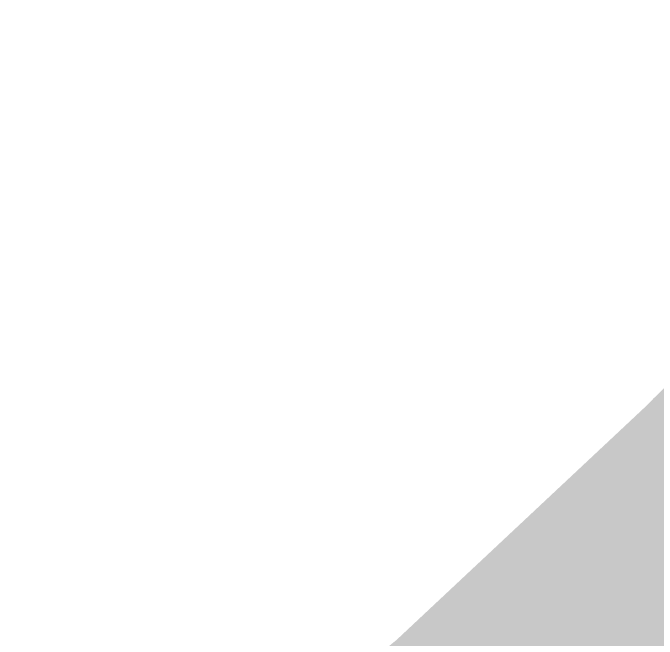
# Model space of a CAD drawing. Header units: inches. Extents: x 0.2 to 39.7, y 0.3 to 24.9.
# Drawn here: x 3.3417 to 3.4886, y 8.2572 to 8.4001 of the extents above; entities that cross this region are included whole.
import ezdxf

# ---------------------------------------------------------------- set-up
doc = ezdxf.new("R2010")
doc.units = ezdxf.units.IN
for name, color, linetype in [('Bottom Layer', 76, 'Continuous'), ('Bottom Layer 1', 5, 'Continuous'), ('Top Layer', 16, 'Continuous'), ('Top Layer 1', 1, 'Continuous')]:
    doc.layers.add(name, color=color, linetype=linetype)

msp = doc.modelspace()

# ---------------------------------------------------------------- hatches: boundary and pattern name
at = {"layer": 'Bottom Layer'}
h = msp.add_hatch(color=76, dxfattribs=at)
edge = h.paths.add_edge_path()
edge.add_arc((3.7, 8.1), 0.3, 0, 360)
at = {"layer": 'Bottom Layer 1'}
h = msp.add_hatch(color=5, dxfattribs=at)
edge = h.paths.add_edge_path()
edge.add_arc((3.7, 8.1), 0.3, 0, 360)
at = {"layer": 'Top Layer'}
h = msp.add_hatch(color=16, dxfattribs=at)
edge = h.paths.add_edge_path()
edge.add_arc((3.7, 8.1), 0.3, 0, 360)
at = {"layer": 'Top Layer 1'}
h = msp.add_hatch(color=1, dxfattribs=at)
edge = h.paths.add_edge_path()
edge.add_arc((3.7, 8.1), 0.3, 0, 360)
msp.add_hatch(color=1, dxfattribs=at).paths.add_polyline_path([(3.22658, 8.1625), (3.2498, 8.16397), (3.27362, 8.1684), (3.29804, 8.17577), (3.32306, 8.1861), (3.34868, 8.19937), (3.37489, 8.2156), (3.40171, 8.23477), (3.42913, 8.2569), (3.48576, 8.31), (3.48576, 7.89), (3.45714, 7.91802), (3.40171, 7.96522), (3.37489, 7.9844), (3.34868, 8.00062), (3.32306, 8.0139), (3.29804, 8.02422), (3.27362, 8.0316), (3.2498, 8.03602), (3.22658, 8.0375)])

doc.saveas('drawing.dxf')
